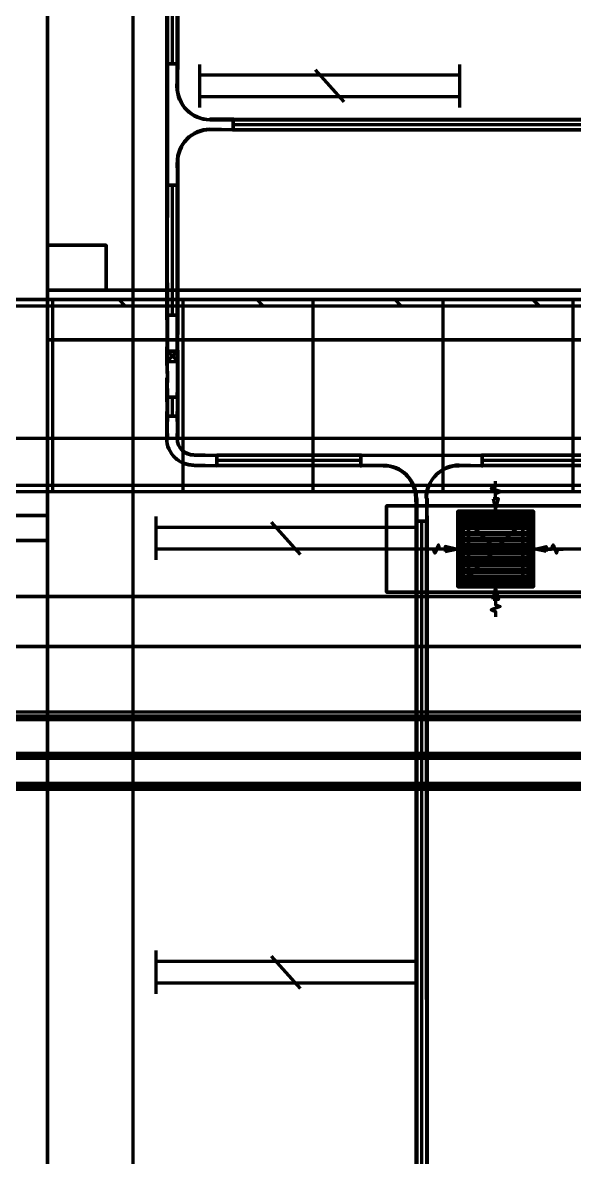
# Model space of a CAD drawing. Extents: x 0 to 1153, y 0 to 816.
# Drawn here: x 629.23 to 645.69, y 613.19 to 647.06 of the extents above; entities that cross this region are included whole.
import ezdxf

# ---------------------------------------------------------------- set-up
doc = ezdxf.new("R2010")
doc.units = 0
doc.header["$MEASUREMENT"] = 0
for name, color, linetype in [('Arch', 7, 'Continuous'), ('Hatch', 7, 'Continuous'), ('HVAC', 7, 'Continuous'), ('PIPE', 7, 'Continuous')]:
    doc.layers.add(name, color=color, linetype=linetype)

msp = doc.modelspace()

# ---------------------------------------------------------------- linework, layer by layer
at = {"layer": 'Arch', "color": 11, "linetype": 'Continuous', "lineweight": 211}
for p, q in [((632.523, 361.77), (632.523, 717.391)), ((630.132, 633.053), (630.132, 638.799)), ((632.291, 638.609), (632.1, 638.81)), ((634.016, 633.053), (634.016, 638.799)), ((636.408, 638.609), (636.217, 638.81)), ((637.9, 633.053), (637.9, 638.799)), ((640.524, 638.609), (640.334, 638.81)), ((641.773, 633.053), (641.773, 638.799)), ((644.641, 638.609), (644.44, 638.81)), ((645.657, 633.053), (645.657, 638.799)), ((917.988, 634.651), (110.871, 634.651)), ((677.799, 633.053), (492.517, 633.053))]:
    msp.add_line(p, q, dxfattribs=at)
for points in [[(536.681, 572.59), (628.491, 572.59), (629.973, 572.59), (629.973, 632.354), (628.491, 632.354), (628.491, 697.548), (628.491, 633.095), (628.491, 632.354), (629.973, 632.354), (629.973, 697.548), (629.973, 631.603), (628.491, 631.603), (494.834, 631.603), (628.491, 631.603), (536.681, 631.603)], [(629.973, 651.267), (629.973, 640.419), (631.719, 640.419), (631.719, 639.075), (678.677, 639.075), (678.677, 640.419), (680.413, 640.419), (680.413, 651.267)], [(680.413, 651.267), (680.413, 640.419), (678.677, 640.419), (678.677, 639.075), (631.719, 639.075), (631.719, 640.419), (629.973, 640.419), (629.973, 651.267)], [(680.413, 639.075), (629.973, 639.075), (629.973, 637.593), (680.413, 637.593), (629.973, 637.593), (629.973, 639.075), (680.413, 639.075)], [(113.961, 576.972), (487.701, 576.972), (487.701, 638.81), (487.892, 638.81), (683.154, 638.81), (683.154, 638.609), (683.154, 383.254), (870.49, 383.254), (870.49, 383.053), (683.154, 383.053), (682.964, 383.064), (487.892, 383.064), (487.701, 383.064), (487.701, 454.3), (113.961, 454.3)], [(486.77, 638.799), (492.315, 633.254), (678, 633.254), (678, 388.715), (683.546, 383.17), (486.77, 383.17)], [(486.77, 638.799), (683.546, 638.799), (683.546, 383.17), (683.546, 638.799), (677.799, 633.053), (492.517, 633.053), (492.517, 388.927), (486.77, 383.17), (492.315, 388.715), (678, 388.715), (492.315, 388.715), (492.315, 633.254), (678, 633.254), (683.546, 638.799), (486.77, 638.799), (492.517, 633.053), (492.517, 388.927)], [(683.154, 383.254), (683.059, 383.254), (682.964, 383.254), (487.892, 383.254), (487.892, 638.609), (682.964, 638.609), (682.964, 383.254)], [(680.413, 637.593), (629.973, 637.593), (629.973, 572.59), (680.413, 572.59), (629.973, 572.59), (629.973, 637.593), (680.413, 637.593)], [(643.34, 632.852), (643.34, 633.01), (643.477, 633.063), (643.213, 633.159), (643.34, 633.211), (643.34, 633.37)], [(628.491, 632.354), (628.491, 572.59), (628.491, 591.45), (628.491, 592.095), (596.149, 592.095), (596.149, 631.603), (596.149, 592.095), (628.491, 592.095), (628.491, 631.603), (629.973, 631.603), (629.973, 572.59), (680.413, 572.59)], [(641.837, 631.349), (641.678, 631.349), (641.636, 631.476), (641.53, 631.222), (641.488, 631.349), (641.329, 631.349)], [(644.853, 631.349), (645.012, 631.349), (645.054, 631.476), (645.16, 631.222), (645.202, 631.349), (645.361, 631.349)], [(643.34, 629.846), (643.34, 629.687), (643.477, 629.634), (643.213, 629.539), (643.34, 629.486), (643.34, 629.327)], [(497.067, 628.438), (674.56, 628.438), (497.067, 628.438)]]:
    msp.add_lwpolyline(points, dxfattribs=at)
for points in [[(680.413, 637.593), (629.973, 637.593), (629.973, 572.59), (680.413, 572.59), (680.413, 637.593), (629.973, 637.593), (629.973, 572.59), (680.413, 572.59)], [(643.266, 632.852), (643.34, 632.534), (643.424, 632.852)], [(641.837, 631.275), (642.165, 631.349), (641.837, 631.423)], [(644.853, 631.275), (644.525, 631.349), (644.853, 631.423)], [(497.067, 629.931), (676.053, 629.931), (497.067, 629.931), (495.586, 629.931)], [(643.266, 629.846), (643.34, 630.163), (643.424, 629.846)]]:
    msp.add_lwpolyline(points, close=True, dxfattribs=at)
at = {"layer": 'Hatch', "color": 5, "linetype": 'Continuous', "lineweight": 211}
for p, q in [((633.698, 645.827), (633.698, 659.289)), ((634.503, 645.816), (634.503, 644.525)), ((637.953, 645.657), (638.81, 644.694)), ((642.26, 645.816), (642.26, 644.525)), ((634.503, 645.499), (642.26, 645.499)), ((634.503, 644.853), (642.26, 644.853)), ((635.508, 644.017), (672.888, 644.017)), ((633.698, 638.334), (633.698, 642.207)), ((633.698, 635.318), (633.698, 635.878)), ((639.318, 633.995), (635.021, 633.995)), ((649.668, 633.995), (642.937, 633.995)), ((633.211, 631.031), (633.211, 632.322)), ((640.969, 631.031), (640.969, 632.322)), ((640.969, 631.994), (633.211, 631.994)), ((637.519, 631.19), (636.651, 632.153)), ((641.128, 632.185), (641.128, 575.045)), ((640.969, 631.349), (633.211, 631.349)), ((633.211, 618.077), (633.211, 619.368)), ((637.519, 618.236), (636.651, 619.199)), ((640.969, 618.077), (640.969, 619.368)), ((640.969, 619.04), (633.211, 619.04)), ((640.969, 618.395), (633.211, 618.395))]:
    msp.add_line(p, q, dxfattribs=at)
for points in [[(633.857, 659.289), (633.857, 645.827), (633.529, 645.827), (633.857, 645.827), (633.825, 645.155, 0.414197), (634.82, 644.165), (635.508, 644.176), (672.888, 644.176), (635.508, 644.165), (672.888, 644.165), (635.508, 644.176), (635.508, 643.858), (634.82, 643.869), (635.508, 643.869), (672.888, 643.869), (635.508, 643.858), (672.888, 643.858)], [(672.888, 643.858), (635.508, 643.858), (635.508, 644.176), (635.508, 643.858), (634.815, 643.879, 0.414181), (633.836, 642.885), (633.836, 642.207), (633.55, 642.207), (633.55, 645.827), (633.836, 645.827), (633.846, 645.155, 0.414255), (634.815, 644.165, -0.414197), (633.846, 645.155, 0.414255), (634.82, 644.165), (635.508, 644.165), (635.508, 643.869), (634.815, 643.858, 0.414255), (633.846, 642.89, -0.414255), (634.815, 643.879, 0.414181), (633.857, 642.885), (633.857, 642.207), (633.857, 642.207), (633.836, 642.885), (633.857, 642.207), (633.529, 642.207), (633.529, 645.827), (633.55, 645.827), (633.55, 642.207), (633.529, 642.207), (633.529, 645.827), (633.529, 659.289), (633.55, 645.827), (633.55, 659.289), (633.529, 645.827), (633.857, 645.827), (633.836, 645.149), (633.836, 645.827), (633.836, 645.827), (633.836, 659.289), (633.857, 645.827), (633.857, 659.289)], [(649.668, 634.143), (642.937, 634.143), (649.668, 634.153), (642.937, 634.153), (642.937, 633.836), (642.937, 634.143), (642.937, 633.846), (642.255, 633.836, 0.414239), (641.265, 632.867, -0.414221), (642.255, 633.836, 0.414239), (641.276, 632.862), (641.276, 632.185), (640.99, 632.185), (640.958, 632.867, 0.414239), (639.99, 633.836, -0.414239), (640.98, 632.867, 0.414205), (639.995, 633.846), (639.318, 633.846), (639.318, 634.143), (642.937, 634.153), (649.668, 634.153)], [(640.969, 575.045), (640.969, 632.185), (641.297, 632.185), (640.969, 632.185), (640.98, 632.867, 0.414205), (639.995, 633.836), (639.318, 633.836), (639.995, 633.846), (639.318, 633.836), (639.318, 634.153), (642.937, 634.153), (642.937, 634.143), (639.318, 634.143), (639.318, 634.153), (642.937, 634.153), (642.937, 633.836), (642.26, 633.846), (642.937, 633.846), (642.937, 633.836), (642.255, 633.857, 0.414221), (641.276, 632.862), (641.297, 632.185), (641.297, 575.045), (641.276, 632.185), (641.276, 575.045), (641.297, 632.185), (640.969, 632.185), (640.99, 632.862), (640.99, 632.185), (640.99, 632.185), (640.99, 575.045), (640.969, 632.185), (640.969, 575.045)]]:
    msp.add_lwpolyline(points, format="xyb", dxfattribs=at)
for points in [[(633.857, 645.827), (633.857, 645.827), (633.857, 645.827)], [(635.508, 643.858), (635.508, 643.858), (635.508, 643.858)], [(633.857, 636.947), (633.836, 637.254), (633.529, 637.265), (633.529, 636.947), (633.55, 635.878), (633.55, 637.254), (633.836, 637.254), (633.857, 636.947), (633.836, 637.254), (633.55, 637.254), (633.529, 636.947), (633.529, 637.265), (633.836, 637.254), (633.857, 636.947), (633.836, 637.254), (633.529, 637.265), (633.529, 636.947), (633.857, 636.947), (633.836, 637.752), (633.836, 637.254), (633.836, 638.334), (633.857, 636.947), (633.857, 635.878), (633.529, 635.878), (633.529, 635.318), (633.55, 635.878), (633.55, 635.318), (633.529, 635.878), (633.836, 635.878), (633.836, 635.318), (633.857, 635.878), (633.857, 635.318), (633.529, 635.318), (633.857, 635.318), (633.857, 635.878), (633.529, 635.878), (633.836, 635.878), (633.857, 636.461), (633.857, 636.947), (633.529, 637.265), (633.55, 637.752), (633.529, 636.947), (633.55, 638.334), (633.55, 637.254), (633.836, 637.254), (633.857, 636.461), (633.857, 635.878), (633.836, 637.254), (633.529, 637.265), (633.55, 636.461), (633.529, 636.947), (633.836, 637.254)], [(633.55, 637.752), (633.529, 638.334), (633.529, 637.752)], [(633.836, 637.752), (633.857, 638.334), (633.857, 637.752)], [(633.529, 637.265), (633.529, 636.947), (633.529, 636.947)], [(633.55, 636.461), (633.529, 635.878), (633.529, 636.461)], [(635.021, 634.153), (635.021, 633.836), (635.021, 634.153)], [(649.668, 633.836), (642.937, 633.836), (649.668, 633.846), (642.937, 633.846), (649.668, 633.836)], [(642.937, 633.836), (642.937, 633.836), (642.937, 633.836)], [(640.969, 632.185), (640.969, 632.185), (640.969, 632.185)]]:
    msp.add_lwpolyline(points, dxfattribs=at)
for points in [[(635.508, 644.176), (635.508, 644.165), (635.508, 644.176), (634.82, 644.176), (635.508, 644.165)], [(633.836, 638.334), (633.836, 642.207), (633.857, 638.334), (633.857, 642.207), (633.529, 642.207), (633.857, 642.207), (633.857, 642.207), (633.857, 638.334), (633.529, 638.334), (633.857, 638.334), (633.529, 638.334)], [(633.529, 638.334), (633.529, 642.207), (633.55, 638.334), (633.55, 642.207)], [(633.857, 635.318), (633.857, 634.64), (633.836, 635.318), (633.836, 634.64), (633.857, 635.318), (633.529, 635.318)], [(633.55, 634.64), (633.55, 635.318), (633.529, 634.64), (633.529, 635.318)], [(639.318, 634.143), (635.021, 634.143), (639.318, 634.153), (635.021, 634.153), (635.021, 633.836), (635.021, 634.153), (639.318, 634.153), (639.318, 633.836), (639.318, 633.836), (639.318, 634.153)], [(642.937, 634.153), (642.937, 634.153), (642.937, 634.143)], [(639.318, 633.836), (635.021, 633.836), (639.318, 633.846), (635.021, 633.846)], [(641.297, 632.185), (641.276, 632.185), (641.297, 632.185), (641.297, 632.862), (641.276, 632.185)]]:
    msp.add_lwpolyline(points, close=True, dxfattribs=at)
for points in [[(634.344, 633.846), (635.021, 633.836), (634.339, 633.857, -0.414218), (633.529, 634.645, 0.414216), (634.344, 633.846), (635.021, 633.836), (634.339, 633.857, -0.414218), (633.529, 634.645, 0.414216)], [(634.344, 634.153), (635.021, 634.143), (634.339, 634.164, -0.414213), (633.836, 634.645, 0.414196), (634.344, 634.153), (635.021, 634.143), (634.339, 634.164, -0.414213), (633.836, 634.645, 0.414196)]]:
    msp.add_lwpolyline(points, format="xyb", close=True, dxfattribs=at)
for p in [(633.529, 645.827), (633.55, 645.827), (633.857, 645.827), (635.508, 644.176), (635.508, 644.165), (635.508, 643.858), (633.529, 642.207), (633.857, 642.207), (633.529, 637.265), (633.529, 637.265), (633.836, 637.254), (633.836, 637.254), (633.55, 636.947), (633.55, 636.947), (633.857, 636.947), (639.318, 634.153), (642.937, 634.153), (642.937, 634.143), (639.318, 633.836), (642.937, 633.836), (640.969, 632.185), (641.276, 632.185), (641.297, 632.185)]:
    msp.add_point(p, dxfattribs=at)
at = {"layer": 'HVAC', "color": 6, "linetype": 'Continuous', "lineweight": 211}
for p, q in [((642.377, 632.322), (642.377, 630.375)), ((652.769, 631.349), (640.091, 631.349))]:
    msp.add_line(p, q, dxfattribs=at)
for points in [[(652.769, 632.64), (640.091, 632.64), (652.769, 632.64)], [(652.769, 630.058), (640.091, 630.058), (640.091, 632.64), (640.091, 630.058), (652.769, 630.058)], [(643.34, 631.349), (642.377, 632.322), (644.313, 632.322), (642.377, 632.322), (642.366, 630.375), (642.377, 632.322), (642.377, 630.375), (644.324, 630.375), (642.377, 630.375), (644.324, 630.375), (644.313, 632.322), (644.313, 630.375), (644.313, 632.322), (642.377, 632.322), (644.313, 632.322), (644.324, 630.375), (642.366, 630.375), (642.377, 632.322), (644.313, 632.322), (642.377, 630.375), (644.313, 630.375), (644.313, 632.322), (642.377, 632.322), (642.377, 630.375), (644.313, 630.375), (644.313, 632.322), (644.313, 630.375), (642.377, 630.375), (642.366, 632.322), (644.313, 632.322)], [(642.377, 632.153), (642.377, 632.153), (642.377, 632.153)], [(642.377, 631.973), (642.377, 631.973), (642.377, 631.973)], [(644.313, 632.153), (644.313, 632.153), (644.313, 632.153)], [(644.313, 631.973), (644.313, 631.973), (644.313, 631.973)], [(642.377, 631.783), (642.377, 631.783), (642.377, 631.783)], [(644.313, 631.783), (644.313, 631.783), (644.313, 631.783)], [(642.377, 631.592), (642.377, 631.592), (642.377, 631.592)], [(642.377, 631.412), (642.377, 631.412), (642.377, 631.412)], [(644.313, 631.592), (644.313, 631.592), (644.313, 631.592)], [(644.313, 631.412), (644.313, 631.412), (644.313, 631.412)], [(642.377, 631.222), (642.377, 631.222), (642.377, 631.222)], [(642.377, 631.031), (642.377, 631.031), (642.377, 631.031)], [(644.313, 631.222), (644.313, 631.222), (644.313, 631.222)], [(644.313, 631.031), (644.313, 631.031), (644.313, 631.031)], [(642.377, 630.851), (642.377, 630.851), (642.377, 630.851)], [(642.377, 630.661), (642.377, 630.661), (642.377, 630.661)], [(644.313, 630.851), (644.313, 630.851), (644.313, 630.851)], [(644.313, 630.661), (644.313, 630.661), (644.313, 630.661)], [(642.377, 630.481), (642.377, 630.481), (642.377, 630.481)], [(644.313, 630.481), (644.313, 630.481), (644.313, 630.481)]]:
    msp.add_lwpolyline(points, dxfattribs=at)
for points in [[(642.218, 630.216), (644.472, 630.216), (644.472, 632.481), (642.218, 632.481), (642.218, 630.216), (642.218, 632.481), (644.472, 632.481), (644.472, 630.216)], [(644.398, 630.301), (644.398, 632.396), (642.292, 632.396), (642.292, 630.301), (644.398, 630.301), (642.292, 630.301), (642.292, 632.396), (644.398, 632.396)], [(642.377, 632.227), (642.377, 632.153), (644.313, 632.153), (644.313, 632.227), (642.377, 632.227), (642.377, 632.153), (644.313, 632.153), (644.313, 632.227)], [(642.377, 632.037), (642.377, 631.973), (644.313, 631.973), (644.313, 632.037), (642.377, 632.037), (642.377, 631.973), (644.313, 631.973), (644.313, 632.037)], [(642.535, 632.153), (642.535, 630.544), (644.155, 630.544), (644.155, 632.153), (642.535, 632.153), (644.155, 632.153), (644.155, 630.544), (642.535, 630.544), (644.155, 630.544), (642.535, 630.544), (642.535, 632.153), (644.155, 632.153), (644.155, 630.544), (644.155, 632.153), (642.535, 632.153), (642.535, 630.544)], [(642.377, 631.846), (642.377, 631.783), (644.313, 631.783), (644.313, 631.846), (642.377, 631.846), (642.377, 631.783), (644.313, 631.783), (644.313, 631.846)], [(642.377, 631.666), (642.377, 631.592), (644.313, 631.592), (644.313, 631.666), (642.377, 631.666), (642.377, 631.592), (644.313, 631.592), (644.313, 631.666)], [(642.377, 631.476), (642.377, 631.412), (644.313, 631.412), (644.313, 631.476), (642.377, 631.476), (642.377, 631.412), (644.313, 631.412), (644.313, 631.476)], [(642.377, 631.285), (642.377, 631.222), (644.313, 631.222), (644.313, 631.285), (642.377, 631.285), (642.377, 631.222), (644.313, 631.222), (644.313, 631.285)], [(642.377, 631.105), (642.377, 631.031), (644.313, 631.031), (644.313, 631.105), (642.377, 631.105), (642.377, 631.031), (644.313, 631.031), (644.313, 631.105)], [(642.377, 630.915), (642.377, 630.851), (644.313, 630.851), (644.313, 630.915), (642.377, 630.915), (642.377, 630.851), (644.313, 630.851), (644.313, 630.915)], [(642.377, 630.724), (642.377, 630.661), (644.313, 630.661), (644.313, 630.724), (642.377, 630.724), (642.377, 630.661), (644.313, 630.661), (644.313, 630.724)], [(642.377, 630.544), (642.377, 630.481), (644.313, 630.481), (644.313, 630.544), (642.377, 630.544), (642.377, 630.481), (644.313, 630.481), (644.313, 630.544)]]:
    msp.add_lwpolyline(points, close=True, dxfattribs=at)
for p in [(642.377, 632.227), (642.377, 632.153), (642.377, 632.037), (642.377, 631.973), (644.313, 632.153), (644.313, 631.973), (642.377, 631.846), (642.377, 631.783), (642.377, 631.666), (644.313, 631.783), (642.377, 631.592), (642.377, 631.476), (642.377, 631.412), (642.377, 631.285), (643.34, 631.349), (644.313, 631.592), (644.313, 631.412), (642.377, 631.222), (642.377, 631.105), (642.377, 631.031), (644.313, 631.222), (644.313, 631.031), (642.377, 630.915), (642.377, 630.851), (642.377, 630.724), (642.377, 630.661), (644.313, 630.851), (644.313, 630.661), (642.377, 630.544), (642.377, 630.481), (644.313, 630.481)]:
    msp.add_point(p, dxfattribs=at)
at = {"layer": 'PIPE', "color": 60, "linetype": 'Continuous', "lineweight": 211}
msp.add_lwpolyline([(624.332, 626.258), (624.332, 626.48), (624.332, 626.364), (624.332, 626.258), (661.681, 626.258), (661.681, 626.48), (624.332, 626.48)], dxfattribs=at)
at = {"layer": 'PIPE', "color": 81, "linetype": 'Continuous', "lineweight": 211}
msp.add_lwpolyline([(624.332, 626.364), (661.681, 626.364), (624.332, 626.364)], dxfattribs=at)
at = {"layer": 'PIPE', "color": 4, "linetype": 'Continuous', "lineweight": 211}
msp.add_lwpolyline([(627.295, 625.105), (627.295, 625.242), (627.295, 625.168), (627.295, 625.105), (659.141, 625.105), (659.141, 625.242), (627.295, 625.242)], dxfattribs=at)
at = {"layer": 'PIPE', "color": 110, "linetype": 'Continuous', "lineweight": 211}
msp.add_lwpolyline([(627.295, 625.168), (659.141, 625.168), (627.295, 625.168)], dxfattribs=at)
at = {"layer": 'PIPE', "color": 200, "linetype": 'Continuous', "lineweight": 211}
msp.add_lwpolyline([(626.523, 624.184), (626.523, 624.353), (626.523, 624.184), (659.098, 624.184), (659.098, 624.353), (626.523, 624.353)], dxfattribs=at)
at = {"layer": 'PIPE', "color": 230, "linetype": 'Continuous', "lineweight": 211}
msp.add_lwpolyline([(626.523, 624.268), (659.098, 624.268), (626.523, 624.268)], dxfattribs=at)

doc.saveas('drawing.dxf')
